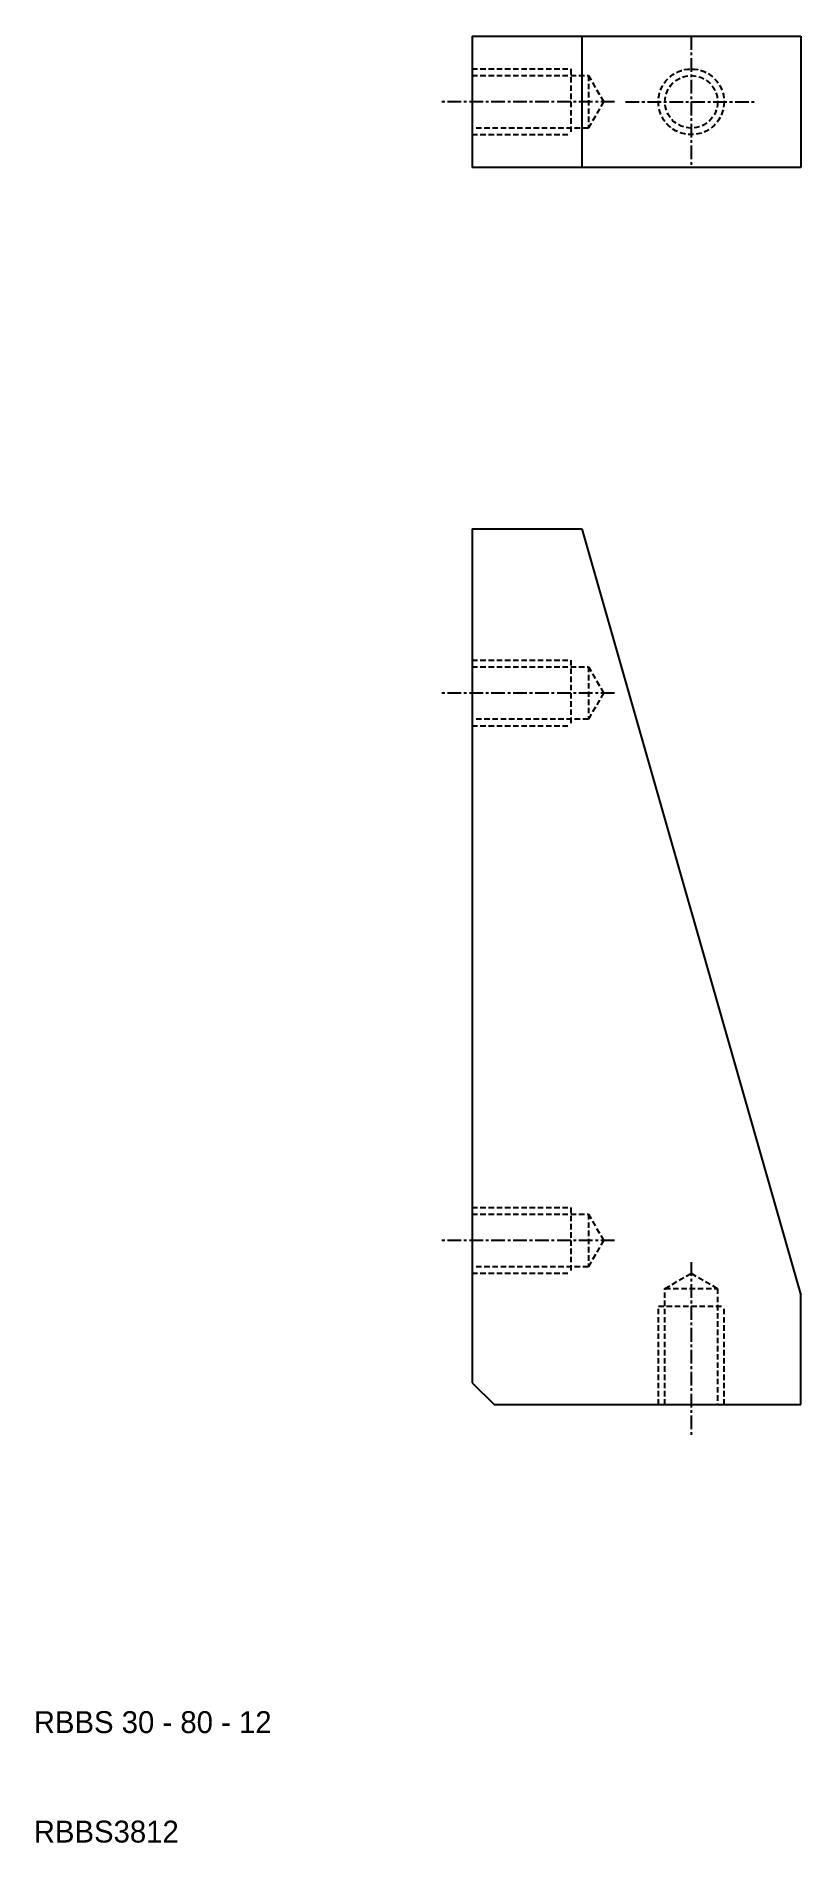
# Model space of a CAD drawing. Extents: x 10 to 80, y 10 to 175.
import ezdxf

# ---------------------------------------------------------------- set-up
doc = ezdxf.new("R2010")
doc.units = 0
doc.linetypes.add('CENTER', pattern=[2, 1.25, -0.25, 0.25, -0.25])
doc.linetypes.add('DASHED', pattern=[0.75, 0.5, -0.25])
doc.layers.get('0').update_dxf_attribs({"linetype": 'CONTINUOUS'})
doc.layers.add('CENTER', color=1, linetype='CENTER')

msp = doc.modelspace()

# ---------------------------------------------------------------- linework, layer by layer
at = {"color": 7, "linetype": 'CONTINUOUS'}
for p, q in [((50, 175), (80, 175)), ((50, 175), (50, 163)), ((60, 175), (60, 163)), ((80, 175), (80, 163)), ((80, 163), (50, 163)), ((50, 130), (50, 52)), ((50, 130), (60, 130)), ((60, 130), (80, 60)), ((80, 50), (80, 60)), ((50, 52), (52, 50)), ((52, 50), (80, 50))]:
    msp.add_line(p, q, dxfattribs=at)
at = {"color": 3, "linetype": 'DASHED'}
for p, q in [((50, 172), (59, 172)), ((59, 172), (59, 166)), ((50, 171.4), (60.61, 171.4)), ((60.61, 171.4), (60.61, 166.6)), ((60.61, 171.4), (62, 169)), ((62, 169), (60.61, 166.6)), ((60.61, 166.6), (50, 166.6)), ((50, 166), (59, 166)), ((50, 118), (59, 118)), ((50, 117.4), (60.61, 117.4)), ((59, 118), (59, 112)), ((60.61, 117.4), (60.61, 112.6)), ((60.61, 117.4), (62, 115)), ((62, 115), (60.61, 112.6)), ((60.61, 112.6), (50, 112.6)), ((50, 112), (59, 112)), ((50, 68), (59, 68)), ((59, 68), (59, 62)), ((50, 67.4), (60.61, 67.4)), ((60.61, 67.4), (60.61, 62.6)), ((60.61, 67.4), (62, 65)), ((62, 65), (60.61, 62.6)), ((60.61, 62.6), (50, 62.6)), ((50, 62), (59, 62)), ((67.6, 60.61), (70, 62)), ((70, 62), (72.4, 60.61)), ((67.6, 50), (67.6, 60.61)), ((67.6, 60.61), (72.4, 60.61)), ((72.4, 60.61), (72.4, 50)), ((67, 50), (67, 59)), ((67, 59), (73, 59)), ((73, 50), (73, 59))]:
    msp.add_line(p, q, dxfattribs=at)
for radius in [3, 2.4]:
    msp.add_circle((70, 169), radius, dxfattribs=at)
at = {"layer": 'CENTER', "color": 1, "linetype": 'CENTER'}
for p, q in [((70, 175), (70, 163)), ((63, 169), (47, 169)), ((64, 169), (76, 169)), ((63, 115), (47, 115)), ((63, 65), (47, 65)), ((70, 63), (70, 47))]:
    msp.add_line(p, q, dxfattribs=at)

# ---------------------------------------------------------------- texts
at = {"color": 7, "linetype": 'CONTINUOUS'}
for s, p in [('RBBS 30 - 80 - 12', (10, 20)), ('RBBS3812', (10, 10))]:
    msp.add_text(s, height=2, dxfattribs=at).set_placement(p)

doc.saveas('drawing.dxf')
